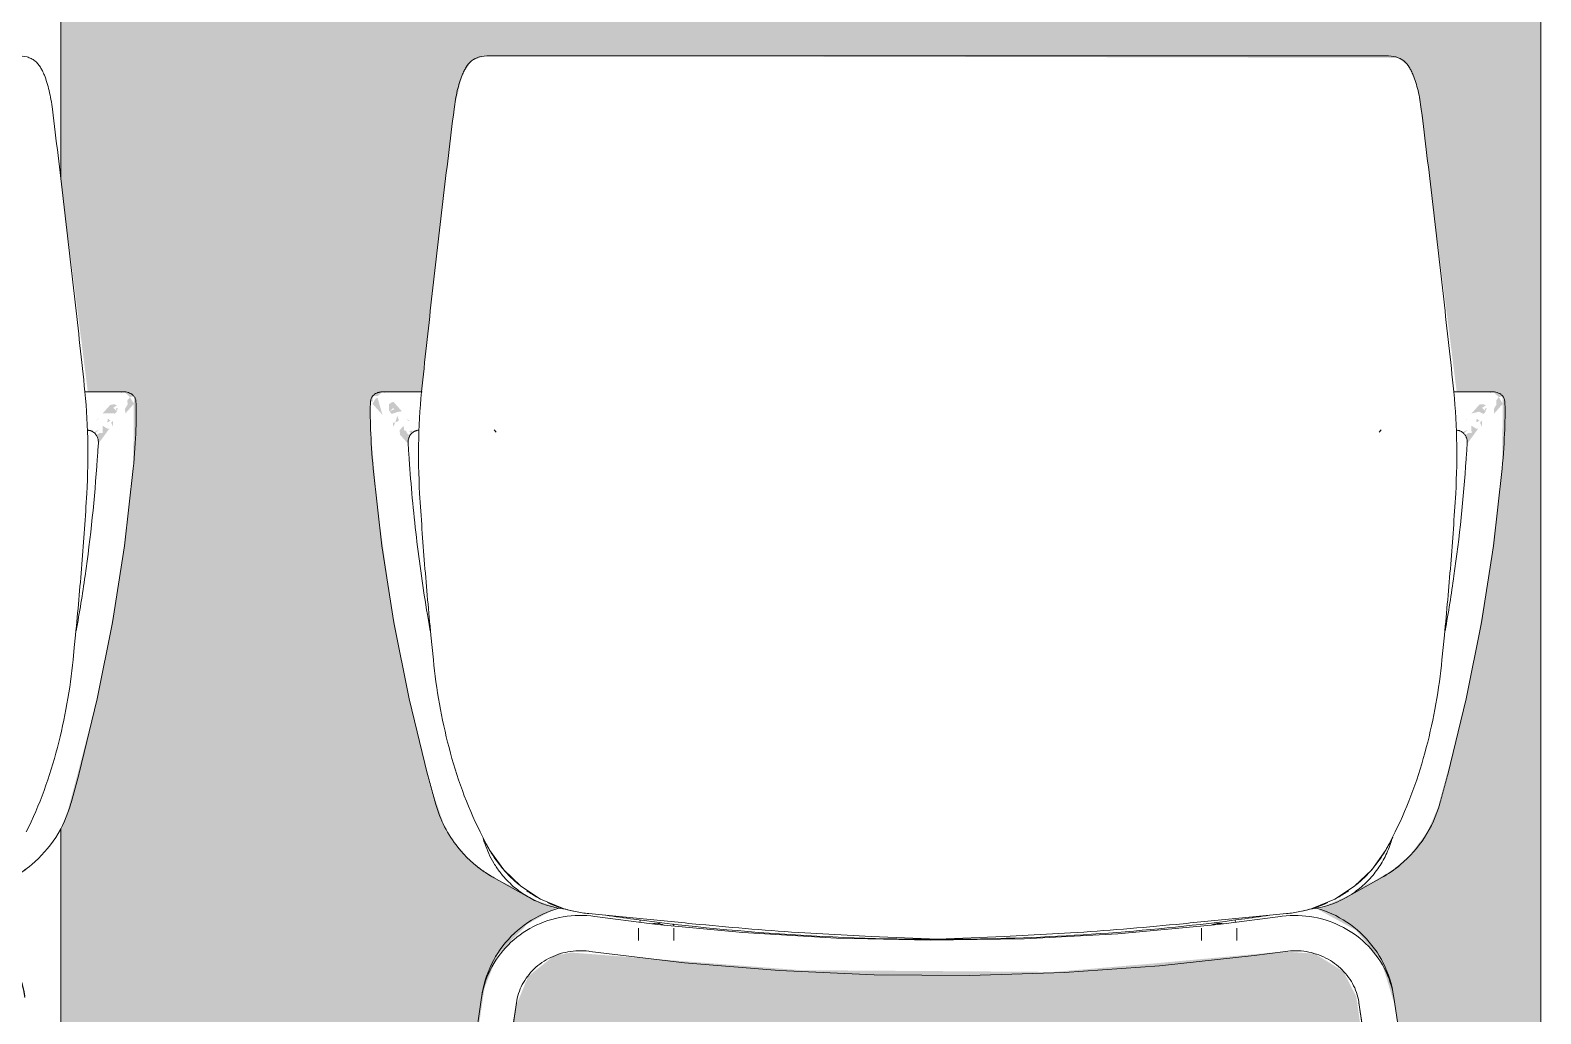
# Model space of a CAD drawing. Header units: millimetres. Extents: x -12186 to 152825, y -4386 to 9463.
# Drawn here: x 133389 to 134206, y 374 to 906 of the extents above; entities that cross this region are included whole.
import ezdxf

# ---------------------------------------------------------------- set-up
doc = ezdxf.new("R2010")
doc.units = ezdxf.units.MM
for name, color, linetype, lineweight in [('A-GLAZ-CURT', 52, 'Continuous', 5), ('A-GLAZ-CWMG', 51, 'Continuous', 5), ('I-FURN', 30, 'Continuous', 5)]:
    doc.layers.add(name, color=color, linetype=linetype, lineweight=lineweight)

# ---------------------------------------------------------------- blocks, each defined once
blk = doc.blocks.new('Coalesse_Bindu_LowBackGuestChair - FABRIC-1042231-Section 4')
at = {"layer": 'I-FURN'}
for p, q in [((-25839.36, 710.42), (-25860.76, 710.42)), ((-25260.45, 710.42), (-25281.84, 710.42)), ((-25781.42, 437.08), (-25800.79, 447.93)), ((-25320.43, 447.92), (-25339.79, 437.08)), ((-25372.62, 407.98), (-25371.22, 408.15)), ((-25781.51, 395.51), (-25780.64, 396.53))]:
    blk.add_line(p, q, dxfattribs=at)
at = {"layer": 'I-FURN', "flags": 128}
for points in [[(-25765.35, 431.32), (-25767.58, 430.64), (-25769.78, 429.87), (-25771.94, 429.02), (-25774.07, 428.09), (-25776.16, 427.06), (-25778.21, 425.96), (-25780.21, 424.78), (-25782.16, 423.52), (-25784.07, 422.18), (-25785.91, 420.77), (-25787.7, 419.28), (-25789.42, 417.73), (-25791.09, 416.11), (-25792.68, 414.42), (-25794.21, 412.67), (-25795.66, 410.87), (-25797.05, 409), (-25798.35, 407.08), (-25799.58, 405.12), (-25800.72, 403.1), (-25801.79, 401.04), (-25802.77, 398.94), (-25803.66, 396.8), (-25804.47, 394.63), (-25805.19, 392.43), (-25805.82, 390.2), (-25806.35, 387.95), (-25806.8, 385.67), (-25807.09, 383.82)], [(-25314.11, 383.82), (-25314.48, 386.11), (-25314.95, 388.38), (-25315.5, 390.62), (-25316.15, 392.85), (-25316.88, 395.05), (-25317.71, 397.21), (-25318.62, 399.34), (-25319.61, 401.44), (-25320.69, 403.49), (-25321.85, 405.49), (-25323.1, 407.45), (-25324.42, 409.36), (-25325.81, 411.21), (-25327.28, 413.01), (-25328.82, 414.75), (-25330.43, 416.42), (-25332.1, 418.03), (-25333.84, 419.57), (-25335.64, 421.04), (-25337.5, 422.44), (-25339.41, 423.76), (-25341.37, 425.01), (-25343.38, 426.18), (-25345.44, 427.27), (-25347.54, 428.27), (-25349.67, 429.19), (-25351.84, 430.03), (-25354.05, 430.78), (-25356.22, 431.42)], [(-25767.23, 405.81), (-25765.92, 406.29), (-25764.67, 406.7)], [(-25750.61, 408.2), (-25749.21, 408.06), (-25748.58, 407.98)], [(-25748.58, 407.98), (-25697.53, 401.81), (-25646.26, 397.59), (-25594.86, 395.32), (-25543.4, 394.99), (-25491.96, 396.62), (-25440.64, 400.2), (-25389.51, 405.72), (-25372.62, 407.98)], [(-25355.88, 406.49), (-25354.55, 406.03), (-25353.25, 405.52)], [(-25801.6, 399.64), (-25802.56, 397.78), (-25803.45, 395.88), (-25804.26, 393.95), (-25804.98, 391.99), (-25805.63, 390), (-25806.19, 387.98), (-25806.66, 385.95), (-25807.05, 383.9)], [(-25314.01, 382.98), (-25314.36, 385.04), (-25314.8, 387.08), (-25315.32, 389.1), (-25315.92, 391.11), (-25316.61, 393.08), (-25317.38, 395.03), (-25318.24, 396.94), (-25319.17, 398.82)]]:
    blk.add_lwpolyline(points, dxfattribs=at)
at = {"layer": 'I-FURN'}
for points in [[(-25815.53, 885.95), (-25815.91, 885.32), (-25816.65, 883.95), (-25817.34, 882.41), (-25817.68, 881.6)], [(-25303.52, 881.6), (-25303.86, 882.41), (-25304.55, 883.95), (-25305.3, 885.32), (-25305.68, 885.95)], [(-25859.47, 710.32), (-25859.9, 710.38), (-25860.33, 710.42), (-25860.76, 710.42)], [(-25261.74, 710.32), (-25261.3, 710.38), (-25260.87, 710.42), (-25260.45, 710.42)], [(-25310.34, 454.89), (-25313.5, 452.24), (-25316.88, 449.91), (-25320.42, 447.93)], [(-25346.97, 433.75), (-25345.2, 434.41), (-25341.7, 435.94), (-25338.37, 437.86), (-25336.76, 438.91)]]:
    blk.add_open_spline(points, degree=3, dxfattribs=at)
for points, knots in [([(-25860.95, 710.42), (-25861.2, 710.41), (-25861.62, 710.38), (-25862.23, 710.29), (-25862.93, 710.13), (-25863.9, 709.8), (-25864.84, 709.27), (-25865.59, 708.65), (-25866.09, 708.12), (-25866.53, 707.51), (-25867, 706.59), (-25867.17, 705.79), (-25867.22, 705.21)], [-0.8571429, -0.8571429, -0.8571429, -0.8571429, -0.7857143, -0.7321429, -0.6785714, -0.5714286, -0.4285714, -0.3571429, -0.2857143, -0.2142857, -0.1428571, 0, 0, 0, 0]), ([(-25260.25, 710.42), (-25259.76, 710.4), (-25258.79, 710.29), (-25257.41, 709.86), (-25256.36, 709.27), (-25255.61, 708.65), (-25255.11, 708.12), (-25254.68, 707.51), (-25254.21, 706.59), (-25254.04, 705.79), (-25253.98, 705.21)], [0.1428571, 0.1428571, 0.1428571, 0.1428571, 0.2857143, 0.4285714, 0.5714286, 0.6428571, 0.7142857, 0.7857143, 0.8571429, 1, 1, 1, 1]), ([(-25842.78, 689.39), (-25842.66, 689.43), (-25842.41, 689.5), (-25841.88, 689.62), (-25841.45, 689.68), (-25841.15, 689.71)], [-0.1428571, -0.1428571, -0.1428571, -0.1428571, -0.1071429, -0.0714286, 0, 0, 0, 0]), ([(-25278.38, 689.38), (-25278.42, 689.39), (-25278.56, 689.44), (-25278.89, 689.53), (-25279.39, 689.63), (-25279.83, 689.69), (-25280.06, 689.71)], [0.8526786, 0.8526786, 0.8526786, 0.8526786, 0.8660714, 0.8928571, 0.9464286, 1, 1, 1, 1]), ([(-25800.78, 447.93), (-25802.47, 448.87), (-25805.94, 451.02), (-25809.21, 453.5), (-25810.87, 454.89)], [-0.7910146, -0.7910146, -0.7910146, -0.7910146, -0.7, -0.6, -0.6, -0.6, -0.6]), ([(-25774.22, 433.74), (-25774.66, 433.91), (-25776.42, 434.59), (-25779.91, 436.17), (-25782.81, 437.85), (-25784.42, 438.9)], [-0.8, -0.8, -0.8, -0.8, -0.775, -0.7, -0.6, -0.6, -0.6, -0.6])]:
    blk.add_open_spline(points, degree=3, knots=knots, dxfattribs=at)
blk = doc.blocks.new('Coalesse_Bindu_LowBackGuestChair - FABRIC-V511-Section 4')
at = {"layer": 'I-FURN'}
for p, q in [((-26579.36, 710.42), (-26600.76, 710.42)), ((-26000.45, 710.42), (-26021.84, 710.42)), ((-26521.42, 437.08), (-26540.79, 447.93)), ((-26060.42, 447.93), (-26079.79, 437.08)), ((-26112.62, 407.98), (-26111.22, 408.15)), ((-26521.51, 395.51), (-26520.7, 396.46))]:
    blk.add_line(p, q, dxfattribs=at)
at = {"layer": 'I-FURN', "flags": 128}
for points in [[(-26505.35, 431.32), (-26507.58, 430.64), (-26509.78, 429.87), (-26511.94, 429.02), (-26514.07, 428.09), (-26516.16, 427.06), (-26518.21, 425.96), (-26520.21, 424.78), (-26522.16, 423.52), (-26524.07, 422.18), (-26525.91, 420.77), (-26527.7, 419.28), (-26529.42, 417.73), (-26531.09, 416.11), (-26532.68, 414.42), (-26534.21, 412.67), (-26535.66, 410.87), (-26537.05, 409), (-26538.35, 407.08), (-26539.58, 405.12), (-26540.72, 403.1), (-26541.79, 401.04), (-26542.77, 398.94), (-26543.66, 396.8), (-26544.47, 394.63), (-26545.19, 392.43), (-26545.82, 390.2), (-26546.35, 387.95), (-26546.8, 385.67), (-26547.09, 383.82)], [(-26054.11, 383.82), (-26054.48, 386.11), (-26054.95, 388.38), (-26055.5, 390.62), (-26056.15, 392.85), (-26056.88, 395.05), (-26057.71, 397.21), (-26058.62, 399.34), (-26059.61, 401.44), (-26060.69, 403.49), (-26061.85, 405.49), (-26063.1, 407.45), (-26064.42, 409.36), (-26065.81, 411.21), (-26067.28, 413.01), (-26068.82, 414.75), (-26070.43, 416.42), (-26072.1, 418.03), (-26073.84, 419.57), (-26075.64, 421.04), (-26077.5, 422.44), (-26079.41, 423.76), (-26081.37, 425.01), (-26083.38, 426.18), (-26085.44, 427.27), (-26087.54, 428.27), (-26089.67, 429.19), (-26091.84, 430.03), (-26094.05, 430.78), (-26096.22, 431.42)], [(-26507.23, 405.81), (-26505.92, 406.29), (-26504.67, 406.7)], [(-26490.61, 408.2), (-26489.21, 408.06), (-26488.58, 407.98)], [(-26488.58, 407.98), (-26437.53, 401.81), (-26386.26, 397.59), (-26334.86, 395.32), (-26283.4, 394.99), (-26231.96, 396.62), (-26180.64, 400.2), (-26129.51, 405.72), (-26112.62, 407.98)], [(-26095.88, 406.49), (-26094.55, 406.03), (-26093.25, 405.52)], [(-26541.6, 399.64), (-26542.56, 397.78), (-26543.45, 395.88), (-26544.26, 393.95), (-26544.98, 391.99), (-26545.63, 390), (-26546.19, 387.98), (-26546.66, 385.95), (-26547.05, 383.9)], [(-26054.01, 382.98), (-26054.36, 385.04), (-26054.8, 387.08), (-26055.32, 389.1), (-26055.92, 391.11), (-26056.61, 393.08), (-26057.38, 395.03), (-26058.24, 396.94), (-26059.17, 398.82)]]:
    blk.add_lwpolyline(points, dxfattribs=at)
at = {"layer": 'I-FURN'}
for points in [[(-26555.53, 885.95), (-26555.91, 885.32), (-26556.65, 883.95), (-26557.34, 882.41), (-26557.68, 881.6)], [(-26043.52, 881.6), (-26043.86, 882.41), (-26044.55, 883.95), (-26045.3, 885.32), (-26045.68, 885.95)], [(-26599.47, 710.32), (-26599.9, 710.38), (-26600.33, 710.42), (-26600.76, 710.42)], [(-26001.74, 710.32), (-26001.3, 710.38), (-26000.87, 710.42), (-26000.45, 710.42)], [(-26050.34, 454.89), (-26053.5, 452.24), (-26056.88, 449.91), (-26060.42, 447.93)], [(-26086.97, 433.75), (-26085.2, 434.41), (-26081.7, 435.94), (-26078.37, 437.86), (-26076.76, 438.91)]]:
    blk.add_open_spline(points, degree=3, dxfattribs=at)
for points, knots in [([(-26600.95, 710.42), (-26601.2, 710.41), (-26601.62, 710.38), (-26602.23, 710.29), (-26602.93, 710.13), (-26603.9, 709.8), (-26604.84, 709.27), (-26605.59, 708.65), (-26606.09, 708.12), (-26606.53, 707.51), (-26607, 706.59), (-26607.17, 705.79), (-26607.22, 705.21)], [-0.8571429, -0.8571429, -0.8571429, -0.8571429, -0.7857143, -0.7321429, -0.6785714, -0.5714286, -0.4285714, -0.3571429, -0.2857143, -0.2142857, -0.1428571, 0, 0, 0, 0]), ([(-26000.25, 710.42), (-25999.76, 710.4), (-25998.79, 710.29), (-25997.41, 709.86), (-25996.36, 709.27), (-25995.61, 708.65), (-25995.11, 708.12), (-25994.68, 707.51), (-25994.21, 706.59), (-25994.04, 705.79), (-25993.98, 705.21)], [0.1428571, 0.1428571, 0.1428571, 0.1428571, 0.2857143, 0.4285714, 0.5714286, 0.6428571, 0.7142857, 0.7857143, 0.8571429, 1, 1, 1, 1]), ([(-26582.78, 689.39), (-26582.66, 689.43), (-26582.41, 689.5), (-26581.88, 689.62), (-26581.45, 689.68), (-26581.15, 689.71)], [-0.1428571, -0.1428571, -0.1428571, -0.1428571, -0.1071429, -0.0714286, 0, 0, 0, 0]), ([(-26018.38, 689.38), (-26018.42, 689.39), (-26018.56, 689.44), (-26018.89, 689.53), (-26019.39, 689.63), (-26019.83, 689.69), (-26020.06, 689.71)], [0.8526786, 0.8526786, 0.8526786, 0.8526786, 0.8660714, 0.8928571, 0.9464286, 1, 1, 1, 1]), ([(-26540.78, 447.93), (-26542.47, 448.87), (-26545.94, 451.02), (-26549.21, 453.5), (-26550.87, 454.89)], [-0.7910146, -0.7910146, -0.7910146, -0.7910146, -0.7, -0.6, -0.6, -0.6, -0.6]), ([(-26514.22, 433.74), (-26514.66, 433.91), (-26516.42, 434.59), (-26519.91, 436.17), (-26522.81, 437.85), (-26524.42, 438.9)], [-0.8, -0.8, -0.8, -0.8, -0.775, -0.7, -0.6, -0.6, -0.6, -0.6])]:
    blk.add_open_spline(points, degree=3, knots=knots, dxfattribs=at)
blk = doc.blocks.new('Coalesse_Bindu_LowBackGuestChair - FABRIC-V512-Section 4')
at = {"layer": 'I-FURN'}
for p, q in [((-25802.78, 892.14), (-25787.26, 892.14)), ((-25744.94, 892.14), (-25787.26, 892.14)), ((-25744.94, 892.14), (-25625.68, 892.14)), ((-25495.52, 892.14), (-25625.68, 892.14)), ((-25495.52, 892.14), (-25376.27, 892.14)), ((-25333.95, 892.14), (-25376.27, 892.14)), ((-25333.95, 892.14), (-25318.43, 892.14)), ((-25839.36, 710.42), (-25860.76, 710.42)), ((-25260.45, 710.42), (-25281.84, 710.42)), ((-25800.35, 689.93), (-25799.21, 688.65)), ((-25322, 688.65), (-25320.86, 689.93)), ((-25781.42, 437.08), (-25800.79, 447.93)), ((-25320.42, 447.93), (-25339.79, 437.08)), ((-25764.32, 431.53), (-25765.95, 432.09)), ((-25760.75, 430.56), (-25763.17, 430.92)), ((-25757.72, 429.72), (-25759.63, 430.17)), ((-25715.05, 422.88), (-25745.94, 426.84)), ((-25375.26, 426.84), (-25406.16, 422.88)), ((-25361.58, 430.17), (-25363.48, 429.72)), ((-25358.03, 430.92), (-25360.45, 430.56)), ((-25355.25, 432.09), (-25356.89, 431.53)), ((-25722.31, 420.56), (-25722.31, 413.81)), ((-25703.26, 413.79), (-25703.26, 420.56)), ((-25417.95, 420.56), (-25417.95, 413.79)), ((-25398.9, 413.81), (-25398.9, 420.56)), ((-25807.19, 382.98), (-25859.51, 30)), ((-25840.26, 30), (-25788.35, 380.18)), ((-25838.16, 30), (-25788.35, 380.32)), ((-25332.85, 380.32), (-25283.04, 30)), ((-25332.85, 380.18), (-25280.95, 30)), ((-25261.69, 30), (-25314.01, 382.98))]:
    blk.add_line(p, q, dxfattribs=at)
at = {"layer": 'I-FURN', "flags": 128}
for points in [[(-25865.76, 669.07), (-25861.05, 627.28), (-25854.56, 585.72), (-25846.31, 544.48), (-25836.33, 503.62)], [(-25284.88, 503.62), (-25274.89, 544.48), (-25266.65, 585.72), (-25260.15, 627.28), (-25255.44, 669.07)], [(-25834.53, 578.92), (-25833.88, 572.28), (-25833.22, 565.65)], [(-25287.98, 565.65), (-25287.33, 572.28), (-25286.67, 578.92)], [(-25802.72, 462.47), (-25795.22, 452.06), (-25785.95, 443.2), (-25775.22, 436.17), (-25763.38, 431.23)], [(-25357.83, 431.23), (-25345.99, 436.17), (-25335.25, 443.2), (-25325.98, 452.06), (-25318.49, 462.47)], [(-25745.94, 426.84), (-25748.06, 427.1), (-25750.19, 427.27), (-25752.33, 427.37), (-25754.47, 427.38), (-25756.61, 427.31), (-25758.74, 427.17), (-25760.87, 426.94), (-25762.98, 426.63), (-25765.08, 426.24), (-25767.17, 425.77), (-25769.23, 425.22), (-25771.27, 424.59), (-25773.29, 423.89), (-25775.27, 423.11), (-25777.22, 422.25), (-25779.13, 421.32), (-25781.01, 420.32), (-25782.84, 419.24), (-25784.63, 418.1), (-25786.37, 416.89), (-25788.06, 415.61), (-25789.7, 414.27), (-25791.28, 412.86), (-25792.8, 411.4), (-25794.26, 409.87), (-25795.65, 408.29), (-25796.98, 406.66), (-25798.24, 404.98), (-25799.44, 403.24), (-25800.55, 401.46), (-25801.6, 399.64), (-25802.56, 397.78), (-25803.45, 395.88), (-25804.26, 393.95), (-25804.98, 391.99), (-25805.63, 390), (-25806.19, 387.98), (-25806.66, 385.95), (-25807.05, 383.9), (-25807.19, 382.98)], [(-25765.35, 431.32), (-25767.58, 430.64), (-25769.78, 429.87), (-25771.94, 429.02), (-25774.07, 428.09), (-25776.16, 427.06), (-25778.21, 425.96), (-25780.21, 424.78), (-25782.16, 423.52), (-25784.07, 422.18), (-25785.91, 420.77), (-25787.7, 419.28), (-25789.42, 417.73), (-25791.09, 416.11), (-25792.68, 414.42), (-25794.21, 412.67), (-25795.66, 410.87), (-25797.05, 409), (-25798.35, 407.08), (-25799.58, 405.12), (-25800.72, 403.1), (-25801.79, 401.04), (-25802.77, 398.94), (-25803.66, 396.8), (-25804.47, 394.63), (-25805.19, 392.43), (-25805.82, 390.2), (-25806.35, 387.95), (-25806.8, 385.67), (-25807.09, 383.82)], [(-25314.01, 382.98), (-25314.36, 385.04), (-25314.8, 387.08), (-25315.32, 389.1), (-25315.92, 391.11), (-25316.61, 393.08), (-25317.38, 395.03), (-25318.24, 396.94), (-25319.17, 398.82), (-25320.18, 400.66), (-25321.26, 402.46), (-25322.42, 404.21), (-25323.65, 405.92), (-25324.95, 407.57), (-25326.32, 409.18), (-25327.75, 410.73), (-25329.24, 412.22), (-25330.8, 413.65), (-25332.41, 415.02), (-25334.08, 416.33), (-25335.79, 417.57), (-25337.56, 418.74), (-25339.38, 419.85), (-25341.23, 420.88), (-25343.13, 421.85), (-25345.06, 422.73), (-25347.03, 423.55), (-25349.03, 424.29), (-25351.06, 424.95), (-25353.12, 425.53), (-25355.19, 426.04), (-25357.28, 426.46), (-25359.39, 426.81), (-25361.52, 427.07), (-25363.65, 427.26), (-25365.78, 427.36), (-25367.92, 427.38), (-25370.06, 427.33), (-25372.19, 427.19), (-25374.32, 426.97), (-25375.26, 426.84)], [(-25314.11, 383.82), (-25314.48, 386.11), (-25314.95, 388.38), (-25315.5, 390.62), (-25316.15, 392.85), (-25316.88, 395.05), (-25317.71, 397.21), (-25318.62, 399.34), (-25319.61, 401.44), (-25320.69, 403.49), (-25321.85, 405.49), (-25323.1, 407.45), (-25324.42, 409.36), (-25325.81, 411.21), (-25327.28, 413.01), (-25328.82, 414.75), (-25330.43, 416.42), (-25332.1, 418.03), (-25333.84, 419.57), (-25335.64, 421.04), (-25337.5, 422.44), (-25339.41, 423.76), (-25341.37, 425.01), (-25343.38, 426.18), (-25345.44, 427.27), (-25347.54, 428.27), (-25349.67, 429.19), (-25351.84, 430.03), (-25354.05, 430.78), (-25356.22, 431.42)], [(-25412.68, 422.14), (-25463.18, 417.49), (-25513.83, 414.75), (-25564.57, 413.94), (-25615.29, 415.05), (-25665.93, 418.09), (-25708.53, 422.14)], [(-25632.38, 417.92), (-25596.51, 415.92), (-25560.6, 414.62)], [(-25560.6, 414.62), (-25524.7, 415.92), (-25488.83, 417.92)], [(-25788.35, 380.18), (-25788.13, 381.45), (-25787.87, 382.71), (-25787.54, 383.97), (-25787.17, 385.2), (-25786.74, 386.43), (-25786.26, 387.64), (-25785.73, 388.83), (-25785.15, 390), (-25784.52, 391.16), (-25783.84, 392.28), (-25783.11, 393.39), (-25782.33, 394.46), (-25781.51, 395.51), (-25780.64, 396.53), (-25779.73, 397.52), (-25778.77, 398.47), (-25777.78, 399.39), (-25776.74, 400.27), (-25775.67, 401.11), (-25774.56, 401.91), (-25773.41, 402.67), (-25772.24, 403.39), (-25771.03, 404.06), (-25769.79, 404.69), (-25768.52, 405.27), (-25767.23, 405.81), (-25765.92, 406.29), (-25764.59, 406.73), (-25763.23, 407.11), (-25761.86, 407.44), (-25760.48, 407.73), (-25759.09, 407.95), (-25757.68, 408.13), (-25756.27, 408.25), (-25754.86, 408.32), (-25753.44, 408.34), (-25752.03, 408.3), (-25750.61, 408.2), (-25749.21, 408.06), (-25748.58, 407.98)], [(-25372.62, 407.98), (-25371.22, 408.15), (-25369.81, 408.26), (-25368.39, 408.32), (-25366.98, 408.33), (-25365.56, 408.29), (-25364.15, 408.19), (-25362.74, 408.04), (-25361.34, 407.83), (-25359.95, 407.58), (-25358.58, 407.27), (-25357.22, 406.9), (-25355.88, 406.49), (-25354.55, 406.03), (-25353.25, 405.52), (-25351.97, 404.96), (-25350.72, 404.35), (-25349.5, 403.7), (-25348.31, 403), (-25347.15, 402.26), (-25346.02, 401.47), (-25344.94, 400.65), (-25343.88, 399.78), (-25342.87, 398.88), (-25341.9, 397.95), (-25340.97, 396.97), (-25340.08, 395.97), (-25339.23, 394.93), (-25338.44, 393.87), (-25337.69, 392.78), (-25336.98, 391.66), (-25336.33, 390.52), (-25335.73, 389.36), (-25335.17, 388.17), (-25334.67, 386.97), (-25334.22, 385.75), (-25333.82, 384.52), (-25333.48, 383.27), (-25333.18, 382.02), (-25332.94, 380.75), (-25332.85, 380.18)], [(-25748.58, 407.98), (-25697.53, 401.81), (-25646.26, 397.59), (-25594.86, 395.32), (-25543.4, 394.99), (-25491.96, 396.62), (-25440.64, 400.2), (-25389.51, 405.72), (-25372.62, 407.98)]]:
    blk.add_lwpolyline(points, dxfattribs=at)
at = {"layer": 'I-FURN'}
for centre, major_axis, ratio, start_param, end_param in [((-25462.69, 1639.09), (1017.81, 785.58), 0.923159, 3.869543, 3.881985), ((-25658.51, 1639.09), (-1017.81, 785.58), 0.923159, 2.401201, 2.413643), ((-25712.78, 413.6), (9.53, 0), 0.999808, 1.110694, 1.808306), ((-25515.07, 2182.38), (1771.18, 0), 0.999808, 4.599261, 4.602892), ((-25408.42, 413.6), (9.52, 0), 0.999808, 1.333287, 2.030898), ((-25606.13, 2182.38), (1771.18, 0), 0.999808, 4.821886, 4.825517)]:
    blk.add_ellipse(centre, major_axis=major_axis, ratio=ratio, start_param=start_param, end_param=end_param, dxfattribs=at)
for points, knots in [([(-25802.78, 892.14), (-25804.82, 892.14), (-25807.6, 891.82), (-25810.63, 890.66), (-25813.24, 889.04), (-25814.75, 887.32), (-25815.53, 885.95)], [-1, -1, -1, -1, -0.666667, -0.5, -0.333333, 0, 0, 0, 0]), ([(-25305.68, 885.95), (-25306.45, 887.32), (-25307.97, 889.04), (-25310.57, 890.66), (-25313.6, 891.82), (-25316.39, 892.14), (-25318.43, 892.14)], [-1, -1, -1, -1, -0.666667, -0.5, -0.333333, 0, 0, 0, 0]), ([(-25860.95, 710.42), (-25861.2, 710.41), (-25861.62, 710.38), (-25862.23, 710.29), (-25862.93, 710.13), (-25863.9, 709.8), (-25864.84, 709.27), (-25865.59, 708.65), (-25866.09, 708.12), (-25866.53, 707.51), (-25867, 706.59), (-25867.17, 705.79), (-25867.22, 705.21)], [-0.8571429, -0.8571429, -0.8571429, -0.8571429, -0.7857143, -0.7321429, -0.6785714, -0.5714286, -0.4285714, -0.3571429, -0.2857143, -0.2142857, -0.1428571, 0, 0, 0, 0]), ([(-25260.25, 710.42), (-25259.76, 710.4), (-25258.79, 710.29), (-25257.41, 709.86), (-25256.36, 709.27), (-25255.61, 708.65), (-25255.11, 708.12), (-25254.68, 707.51), (-25254.21, 706.59), (-25254.04, 705.79), (-25253.98, 705.21)], [0.1428571, 0.1428571, 0.1428571, 0.1428571, 0.2857143, 0.4285714, 0.5714286, 0.6428571, 0.7142857, 0.7857143, 0.8571429, 1, 1, 1, 1]), ([(-25846.9, 682.39), (-25846.92, 682.84), (-25846.92, 683.47), (-25846.83, 684.25), (-25846.71, 684.81), (-25846.57, 685.26), (-25846.45, 685.6), (-25846.26, 686.1), (-25845.85, 686.9), (-25845.24, 687.7), (-25844.68, 688.25), (-25844.34, 688.54), (-25844.11, 688.7), (-25843.91, 688.83), (-25843.72, 688.95), (-25843.46, 689.1), (-25843.14, 689.26), (-25842.79, 689.4), (-25842.41, 689.5), (-25841.88, 689.62), (-25841.45, 689.68), (-25841.15, 689.71)], [-1, -1, -1, -1, -0.892857, -0.839286, -0.785714, -0.732143, -0.705357, -0.678571, -0.571429, -0.428571, -0.357143, -0.321429, -0.285714, -0.267857, -0.25, -0.214286, -0.178571, -0.142857, -0.107143, -0.071429, 0, 0, 0, 0]), ([(-25274.31, 682.39), (-25274.27, 682.98), (-25274.29, 683.81), (-25274.49, 684.82), (-25274.71, 685.52), (-25274.98, 686.18), (-25275.32, 686.79), (-25275.69, 687.35), (-25276.19, 687.95), (-25276.66, 688.39), (-25277.04, 688.66), (-25277.18, 688.76), (-25277.4, 688.9), (-25277.74, 689.11), (-25278.11, 689.28), (-25278.38, 689.38), (-25278.56, 689.44), (-25278.89, 689.53), (-25279.39, 689.63), (-25279.83, 689.69), (-25280.06, 689.71)], [0, 0, 0, 0, 0.142857, 0.214286, 0.285714, 0.357143, 0.428571, 0.5, 0.571429, 0.678571, 0.705357, 0.71875, 0.732143, 0.785714, 0.839286, 0.852679, 0.866071, 0.892857, 0.946429, 1, 1, 1, 1]), ([(-25834.93, 581.32), (-25835.45, 584.22), (-25838.39, 601.06), (-25842.78, 631.94), (-25845.36, 659.94), (-25846.28, 673.96)], [-0.4416861, -0.4416861, -0.4416861, -0.4416861, -0.4, -0.2, 0, 0, 0, 0]), ([(-25286.28, 581.32), (-25284.51, 591.19), (-25279.53, 622), (-25276.3, 652.93), (-25274.92, 673.96)], [0.5583139, 0.5583139, 0.5583139, 0.5583139, 0.7, 1, 1, 1, 1]), ([(-25800.28, 447.65), (-25802.14, 448.67), (-25809.42, 453.13), (-25822.3, 465.01), (-25829.59, 479.14), (-25832.01, 487.83)], [-0.8, -0.8, -0.8, -0.8, -0.7, -0.4, 0, 0, 0, 0]), ([(-25289.2, 487.83), (-25291.01, 481.31), (-25296.59, 468.97), (-25308.32, 455.74), (-25317.2, 449.69), (-25320.92, 447.65)], [-1, -1, -1, -1, -0.7, -0.4, -0.2, -0.2, -0.2, -0.2]), ([(-25763.28, 430.99), (-25766.11, 431.38), (-25770.25, 432.3), (-25775.54, 434.2), (-25780.78, 436.57), (-25786.9, 440.34), (-25792.79, 445.47), (-25797.25, 450.67), (-25801.71, 457.18), (-25804.15, 462.5), (-25805.43, 466.29)], [-1, -1, -1, -1, -0.85, -0.775, -0.7, -0.55, -0.4, -0.3, -0.2, 0, 0, 0, 0]), ([(-25357.92, 430.99), (-25354.14, 431.51), (-25348.7, 432.88), (-25341.7, 435.94), (-25337.12, 438.58), (-25333.22, 441.39), (-25329.86, 444.24), (-25326.81, 447.32), (-25323.97, 450.72), (-25321.41, 454.35), (-25318.47, 459.38), (-25316.73, 463.45), (-25315.77, 466.29)], [0, 0, 0, 0, 0.2, 0.3, 0.4, 0.475, 0.55, 0.625, 0.7, 0.775, 0.85, 1, 1, 1, 1]), ([(-25396.37, 425.34), (-25419.87, 422.19), (-25467.96, 417.18), (-25548.15, 413.62), (-25635, 415.55), (-25695.44, 421.4), (-25724.83, 425.34)], [0, 0, 0, 0, 0.222222, 0.444444, 0.722222, 1, 1, 1, 1]), ([(-25721.83, 423.54), (-25721.74, 423.82), (-25721.56, 424.3), (-25721.34, 424.75), (-25721.25, 424.94)], [-0.8084986, -0.8084986, -0.8084986, -0.8084986, -0.75, -0.7083333, -0.7083333, -0.7083333, -0.7083333]), ([(-25399.96, 424.94), (-25399.86, 424.75), (-25399.65, 424.3), (-25399.47, 423.82), (-25399.37, 423.54)], [-0.2916667, -0.2916667, -0.2916667, -0.2916667, -0.25, -0.1915014, -0.1915014, -0.1915014, -0.1915014])]:
    blk.add_open_spline(points, degree=3, knots=knots, dxfattribs=at)
for points in [[(-25815.53, 885.95), (-25815.91, 885.32), (-25816.65, 883.95), (-25817.34, 882.41), (-25817.68, 881.6)], [(-25303.52, 881.6), (-25303.86, 882.41), (-25304.55, 883.95), (-25305.3, 885.32), (-25305.68, 885.95)], [(-25817.68, 881.6), (-25818.67, 879.17), (-25820.42, 873.57), (-25821.61, 866.79), (-25822.04, 863.2)], [(-25299.16, 863.2), (-25299.59, 866.79), (-25300.79, 873.57), (-25302.54, 879.17), (-25303.52, 881.6)], [(-25822.04, 863.2), (-25824.1, 846.59), (-25828.12, 813.39), (-25833.87, 763.58), (-25837.51, 730.37), (-25839.29, 713.77)], [(-25281.92, 713.77), (-25283.69, 730.37), (-25287.34, 763.58), (-25293.08, 813.39), (-25297.1, 846.59), (-25299.16, 863.2)], [(-25839.29, 713.77), (-25840.24, 704.8), (-25841.49, 685.47), (-25841.21, 665.28), (-25840.63, 655.48)], [(-25280.57, 655.48), (-25280, 665.28), (-25279.71, 685.47), (-25280.96, 704.8), (-25281.92, 713.77)], [(-25867.22, 705.21), (-25867.4, 701.68), (-25867.38, 691.2), (-25866.45, 676.53), (-25865.76, 669.07)], [(-25859.47, 710.32), (-25859.9, 710.38), (-25860.33, 710.42), (-25860.76, 710.42)], [(-25261.74, 710.32), (-25261.3, 710.38), (-25260.87, 710.42), (-25260.45, 710.42)], [(-25253.98, 705.21), (-25253.8, 701.68), (-25253.83, 691.2), (-25254.76, 676.53), (-25255.44, 669.07)], [(-25846.28, 673.96), (-25846.38, 675.45), (-25846.58, 678.38), (-25846.8, 681.1), (-25846.9, 682.39)], [(-25274.92, 673.96), (-25274.83, 675.45), (-25274.62, 678.38), (-25274.41, 681.1), (-25274.31, 682.39)], [(-25840.63, 655.48), (-25839.86, 642.72), (-25838.07, 617.2), (-25835.79, 591.68), (-25834.53, 578.92)], [(-25286.67, 578.92), (-25285.42, 591.68), (-25283.14, 617.2), (-25281.34, 642.72), (-25280.57, 655.48)], [(-25833.22, 565.65), (-25832.44, 557.65), (-25830.23, 541.74), (-25825.06, 518.05), (-25817.99, 494.76), (-25811.53, 479.86), (-25807.9, 472.54)], [(-25313.3, 472.54), (-25309.68, 479.85), (-25303.23, 494.73), (-25296.15, 518.03), (-25290.97, 541.75), (-25288.76, 557.66), (-25287.98, 565.65)], [(-25832.01, 487.83), (-25832.74, 490.44), (-25834.2, 495.69), (-25835.62, 500.97), (-25836.33, 503.62)], [(-25284.88, 503.62), (-25285.58, 500.97), (-25287.01, 495.69), (-25288.46, 490.44), (-25289.2, 487.83)], [(-25807.9, 472.54), (-25807.41, 471.61), (-25806.45, 469.74), (-25805.55, 467.85), (-25805.11, 466.9)], [(-25805.43, 466.29), (-25805.73, 467.18), (-25806.03, 468.06), (-25806.32, 468.95)], [(-25805.11, 466.9), (-25804.68, 466.17), (-25803.86, 464.71), (-25803.09, 463.22), (-25802.72, 462.47)], [(-25318.49, 462.47), (-25318.12, 463.22), (-25317.35, 464.71), (-25316.52, 466.17), (-25316.1, 466.9)], [(-25316.1, 466.9), (-25315.66, 467.85), (-25314.76, 469.74), (-25313.8, 471.61), (-25313.3, 472.54)], [(-25315.77, 466.29), (-25315.39, 467.43), (-25315.01, 468.57), (-25314.63, 469.72)], [(-25795.87, 452.81), (-25798.41, 455.82), (-25800.7, 459.05), (-25802.72, 462.47)], [(-25318.49, 462.47), (-25320.5, 459.05), (-25322.8, 455.82), (-25325.34, 452.81)], [(-25786.83, 443.9), (-25789.97, 446.48), (-25792.89, 449.34), (-25795.56, 452.45)], [(-25325.65, 452.45), (-25328.31, 449.34), (-25331.24, 446.48), (-25334.38, 443.9)], [(-25776.85, 437.06), (-25778.82, 438.18), (-25780.75, 439.4), (-25782.62, 440.71)], [(-25765.95, 432.09), (-25767.83, 432.76), (-25769.69, 433.52), (-25771.51, 434.35)], [(-25349.69, 434.35), (-25351.52, 433.52), (-25353.37, 432.76), (-25355.25, 432.09)], [(-25338.58, 440.71), (-25340.45, 439.4), (-25342.38, 438.18), (-25344.36, 437.06)], [(-25763.38, 431.23), (-25761.08, 430.51), (-25756.41, 429.31), (-25751.66, 428.6), (-25749.27, 428.37)], [(-25749.27, 428.37), (-25739.54, 427.43), (-25719.85, 425.51), (-25699.7, 423.55), (-25689.51, 422.56)], [(-25431.7, 422.56), (-25421.51, 423.55), (-25401.36, 425.51), (-25381.67, 427.43), (-25371.94, 428.37)], [(-25371.94, 428.37), (-25369.55, 428.6), (-25364.79, 429.31), (-25360.12, 430.51), (-25357.83, 431.23)], [(-25703.52, 422.8), (-25703.43, 422.42), (-25703.36, 422.03), (-25703.32, 421.63)], [(-25689.51, 422.56), (-25680.05, 421.65), (-25661.08, 419.95), (-25641.97, 418.54), (-25632.38, 417.92)], [(-25488.83, 417.92), (-25479.24, 418.54), (-25460.13, 419.95), (-25441.15, 421.65), (-25431.7, 422.56)]]:
    blk.add_open_spline(points, degree=3, dxfattribs=at)
blk = doc.blocks.new('Coalesse_Bindu_LowBackGuestChair - FABRIC-V520-Section 4')
at = {"layer": 'I-FURN'}
blk.add_line((-26000.45, 710.42), (-26021.84, 710.42), dxfattribs=at)
at = {"layer": 'I-FURN', "flags": 128}
for points in [[(-26024.88, 503.62), (-26014.89, 544.48), (-26006.65, 585.72), (-26000.15, 627.28), (-25995.44, 669.07)], [(-26027.98, 565.65), (-26027.33, 572.28), (-26026.67, 578.92)]]:
    blk.add_lwpolyline(points, dxfattribs=at)
at = {"layer": 'I-FURN'}
for points, knots in [([(-26045.68, 885.95), (-26046.45, 887.32), (-26047.97, 889.04), (-26050.57, 890.66), (-26053.6, 891.82), (-26056.39, 892.14), (-26058.43, 892.14)], [-1, -1, -1, -1, -0.666667, -0.5, -0.333333, 0, 0, 0, 0]), ([(-26000.25, 710.42), (-25999.76, 710.4), (-25998.79, 710.29), (-25997.41, 709.86), (-25996.36, 709.27), (-25995.61, 708.65), (-25995.11, 708.12), (-25994.68, 707.51), (-25994.21, 706.59), (-25994.04, 705.79), (-25993.98, 705.21)], [0.1428571, 0.1428571, 0.1428571, 0.1428571, 0.2857143, 0.4285714, 0.5714286, 0.6428571, 0.7142857, 0.7857143, 0.8571429, 1, 1, 1, 1]), ([(-26014.31, 682.39), (-26014.27, 682.98), (-26014.29, 683.81), (-26014.49, 684.82), (-26014.71, 685.52), (-26014.98, 686.18), (-26015.32, 686.79), (-26015.69, 687.35), (-26016.19, 687.95), (-26016.66, 688.39), (-26017.04, 688.66), (-26017.18, 688.76), (-26017.4, 688.9), (-26017.74, 689.11), (-26018.11, 689.28), (-26018.38, 689.38), (-26018.56, 689.44), (-26018.89, 689.53), (-26019.39, 689.63), (-26019.83, 689.69), (-26020.06, 689.71)], [0, 0, 0, 0, 0.142857, 0.214286, 0.285714, 0.357143, 0.428571, 0.5, 0.571429, 0.678571, 0.705357, 0.71875, 0.732143, 0.785714, 0.839286, 0.852679, 0.866071, 0.892857, 0.946429, 1, 1, 1, 1]), ([(-26026.28, 581.32), (-26024.51, 591.19), (-26019.53, 622), (-26016.3, 652.93), (-26014.92, 673.96)], [0.5583139, 0.5583139, 0.5583139, 0.5583139, 0.7, 1, 1, 1, 1]), ([(-26029.2, 487.83), (-26031.01, 481.31), (-26036.59, 468.97), (-26048.32, 455.74), (-26057.2, 449.69), (-26060.92, 447.65)], [-1, -1, -1, -1, -0.7, -0.4, -0.2, -0.2, -0.2, -0.2])]:
    blk.add_open_spline(points, degree=3, knots=knots, dxfattribs=at)
for points in [[(-26043.52, 881.6), (-26043.86, 882.41), (-26044.55, 883.95), (-26045.3, 885.32), (-26045.68, 885.95)], [(-26039.16, 863.2), (-26039.59, 866.79), (-26040.79, 873.57), (-26042.54, 879.17), (-26043.52, 881.6)], [(-26021.92, 713.77), (-26023.69, 730.37), (-26027.34, 763.58), (-26033.08, 813.39), (-26037.1, 846.59), (-26039.16, 863.2)], [(-26020.57, 655.48), (-26020, 665.28), (-26019.71, 685.47), (-26020.96, 704.8), (-26021.92, 713.77)], [(-26001.74, 710.32), (-26001.3, 710.38), (-26000.87, 710.42), (-26000.45, 710.42)], [(-25993.98, 705.21), (-25993.8, 701.68), (-25993.83, 691.2), (-25994.76, 676.53), (-25995.44, 669.07)], [(-26014.92, 673.96), (-26014.83, 675.45), (-26014.62, 678.38), (-26014.41, 681.1), (-26014.31, 682.39)], [(-26026.67, 578.92), (-26025.42, 591.68), (-26023.14, 617.2), (-26021.34, 642.72), (-26020.57, 655.48)], [(-26053.3, 472.54), (-26049.68, 479.85), (-26043.23, 494.73), (-26036.15, 518.03), (-26030.97, 541.75), (-26028.76, 557.66), (-26027.98, 565.65)], [(-26024.88, 503.62), (-26025.58, 500.97), (-26027.01, 495.69), (-26028.46, 490.44), (-26029.2, 487.83)]]:
    blk.add_open_spline(points, degree=3, dxfattribs=at)
blk = doc.blocks.new('System Panel - Glazed-V550-Section 4')
at = {"layer": 'A-GLAZ-CURT'}
h = blk.add_hatch(color=256, dxfattribs=at)
h.paths.add_polyline_path([(-25997.25, 707.62), (-25998.65, 705.79), (-25998.5, 703.61), (-25999.9, 701.31), (-25999.76, 698.72), (-25995.07, 703.99), (-25996.68, 706.68)])
h.paths.add_polyline_path([(-25257.25, 707.62), (-25258.65, 705.79), (-25258.5, 703.61), (-25259.9, 701.31), (-25259.76, 698.72), (-25255.07, 703.99), (-25256.68, 706.68)])
h.paths.add_polyline_path([(-25261.7, 40), (-25234.56, 40), (-25234.56, 2565), (-26034.56, 2565), (-26034.56, 825.22), (-26020.02, 710.32), (-26001.74, 710.32), (-26000.25, 710.42), (-25997.25, 707.62), (-25995.12, 708.1), (-25995.44, 669.07), (-26001.73, 617.2), (-26009.33, 572.28), (-26014.89, 544.48), (-26031.15, 482.82), (-26034.56, 474.58), (-26034.56, 251.7), (-26002.59, 40), (-25858.02, 40), (-25805.55, 388.21), (-25798.36, 406.34), (-25782.26, 422.78), (-25766.27, 431.74), (-25777.68, 435.49), (-25790.98, 443.2), (-25797.75, 446.3), (-25808.84, 453.5), (-25814.26, 458.37), (-25821.3, 466.29), (-25827.13, 475.34), (-25834.63, 497.33), (-25846.31, 544.48), (-25856.02, 595.09), (-25863.41, 648.22), (-25867.15, 690.16), (-25867.22, 705.21), (-25866.12, 705.21), (-25866.08, 708.1), (-25863.41, 708.13), (-25860.76, 710.32), (-25858.38, 710.32), (-25839.58, 710.32), (-25834.34, 758.81), (-25822.04, 863.2), (-25817.68, 881.6), (-25812.54, 889.39), (-25806.25, 891.72), (-25795.5, 892.14), (-25311.95, 891), (-25306.97, 887.44), (-25305.68, 885.95), (-25302.29, 877.63), (-25300.93, 873.28), (-25296.69, 842.76), (-25280.02, 710.32), (-25261.74, 710.32), (-25260.25, 710.42), (-25257.25, 707.62), (-25255.12, 708.1), (-25255.44, 669.07), (-25261.73, 617.2), (-25269.33, 572.28), (-25274.89, 544.48), (-25289.2, 487.83), (-25295.88, 472.54), (-25304.94, 460.42), (-25313.34, 452.84), (-25329.61, 443.01), (-25325.35, 446.31), (-25338.03, 438.27), (-25350.42, 432.88), (-25354.93, 430.62), (-25334.49, 419.41), (-25320.99, 403.42), (-25313.32, 378.22), (-25262.59, 40), (-25261.87, 40)])
h.paths.add_polyline_path([(-26034.56, 40), (-26024.46, 40), (-26034.56, 111.04), (-26034.56, 73.49)])
h.paths.add_polyline_path([(-25806.78, 40), (-25284.46, 40), (-25334.32, 383.57), (-25341.27, 397.08), (-25356.72, 406.72), (-25373.58, 407.89), (-25443.7, 401.43), (-25497.72, 396.84), (-25634.79, 397.8), (-25758.97, 407.33), (-25768.18, 405.42), (-25782, 394.43), (-25788.66, 378.15), (-25836.74, 40), (-25806.88, 40)])
h.paths.add_polyline_path([(-25708.62, 422.15), (-25712.83, 423.13), (-25710.64, 422.37), (-25708.75, 422.16)])
h.paths.add_polyline_path([(-25842.78, 689.39), (-25841.68, 690.31), (-25842.67, 689.71)])
h.paths.add_polyline_path([(-25845.07, 687.85), (-25844.41, 689.64), (-25846.28, 689.14), (-25845.37, 688.17)])
h.paths.add_polyline_path([(-25851.55, 690.92), (-25852.61, 690.87), (-25851.59, 690.87)])
h.paths.add_polyline_path([(-25846.9, 682.39), (-25845.69, 687.04), (-25846.85, 687.4), (-25847.52, 688.17), (-25847.94, 689.32), (-25849.17, 689.71), (-25849.2, 692.28), (-25851.45, 689.71), (-25851.25, 687.28), (-25847.07, 682.59)])
h.paths.add_polyline_path([(-25269.46, 693.87), (-25267.7, 694.86), (-25269.25, 695.98), (-25269.36, 694.86)])
h.paths.add_polyline_path([(-25274.07, 690.05), (-25276.9, 688.52), (-25275.93, 688.07), (-25274.19, 689.93)])
h.paths.add_polyline_path([(-25274.31, 682.39), (-25268.47, 690.45), (-25269.46, 690.55), (-25272.07, 692.15), (-25272, 688.17), (-25273.68, 688.17), (-25274.72, 687.5), (-25275.32, 686.78), (-25274.36, 684.05)])
h.paths.add_polyline_path([(-26009.46, 693.87), (-26007.7, 694.86), (-26009.25, 695.98), (-26009.36, 694.86)])
h.paths.add_polyline_path([(-26014.07, 690.05), (-26016.9, 688.52), (-26015.93, 688.07), (-26014.19, 689.93)])
h.paths.add_polyline_path([(-26014.31, 682.39), (-26008.47, 690.45), (-26009.46, 690.55), (-26012.07, 692.15), (-26012, 688.17), (-26013.68, 688.17), (-26014.72, 687.5), (-26015.32, 686.78), (-26014.36, 684.05)])
h.paths.add_polyline_path([(-26018.42, 689.39), (-26019.75, 690.05), (-26018.77, 689.41)])
h.paths.add_polyline_path([(-25278.42, 689.39), (-25279.75, 690.05), (-25278.77, 689.41)])
h.paths.add_polyline_path([(-25854.89, 691.36), (-25853.86, 693.87), (-25855.12, 693.83), (-25854.97, 692.32)])
h.paths.add_polyline_path([(-26006.32, 691.36), (-26006.38, 694.86), (-26007.38, 693.83), (-26006.73, 692.32)])
h.paths.add_polyline_path([(-25266.32, 691.36), (-25266.38, 694.86), (-25267.38, 693.83), (-25266.73, 692.32)])
h.paths.add_polyline_path([(-25853.82, 693.83), (-25851.85, 694.91), (-25852.72, 697.44), (-25853.81, 693.87)])
h.paths.add_polyline_path([(-25845.73, 694.86), (-25847.79, 695.61), (-25846.87, 694.88), (-25846.28, 694.87)])
h.paths.add_polyline_path([(-25275.48, 694.86), (-25274.04, 695.98), (-25274.92, 695.48), (-25275.44, 694.91)])
h.paths.add_polyline_path([(-26015.48, 694.86), (-26014.04, 695.98), (-26014.62, 695.83), (-26015.44, 694.91)])
h.paths.add_polyline_path([(-25860.7, 697.89), (-25863.41, 707.28), (-25864.52, 706.68), (-25866.13, 703.99), (-25861.37, 698.64)])
h.paths.add_polyline_path([(-25264.3, 699.89), (-25263.86, 701.72), (-25264.95, 701.31)])
h.paths.add_polyline_path([(-25265.45, 698.51), (-25264.3, 699.89), (-25266.32, 701.76), (-25264.3, 703.1), (-25265.61, 703.78), (-25267.7, 703.61), (-25272.04, 698.72), (-25267.96, 699.71), (-25265.9, 698.72)])
h.paths.add_polyline_path([(-26004.3, 699.89), (-26003.86, 701.72), (-26004.95, 701.31)])
h.paths.add_polyline_path([(-26005.45, 698.51), (-26004.3, 699.89), (-26006.3, 701.79), (-26004.3, 703.1), (-26005.61, 703.78), (-26007.96, 703.32), (-26012.04, 698.72), (-26006.3, 698.92), (-26005.9, 698.72)])
h.paths.add_polyline_path([(-25855.75, 698.51), (-25852.64, 699.53), (-25850.24, 699.94), (-25854.89, 705.17), (-25857.21, 703.82), (-25857.21, 700.35), (-25855.92, 698.72)])
h.paths.add_polyline_path([(-25856.86, 699.94), (-25854.82, 701.72), (-25854.32, 701.06), (-25855.75, 700.43)])
blk = doc.blocks.new('Rectangular Mullion - Rectangular Mullion 1-1437300-Section 4')
at = {"layer": 'A-GLAZ-CWMG'}
blk.add_line((-17683.56, 2605), (-17683.56, 30), dxfattribs=at)
blk = doc.blocks.new('Rectangular Mullion - Rectangular Mullion 1-V557-Section 4')
at = {"layer": 'A-GLAZ-CWMG'}
for p, q in [((-26034.56, 2605), (-26034.56, 825.22)), ((-26034.56, 474.58), (-26034.56, 251.7))]:
    blk.add_line(p, q, dxfattribs=at)

msp = doc.modelspace()

# ---------------------------------------------------------------- block references
at = {"layer": 'A-GLAZ-CURT'}
msp.add_blockref('System Panel - Glazed-V550-Section 4', (159440.27, 0), dxfattribs=at)
at = {"layer": 'A-GLAZ-CWMG'}
for name, p in [('Rectangular Mullion - Rectangular Mullion 1-V557-Section 4', (159440.27, 0)), ('Rectangular Mullion - Rectangular Mullion 1-1437300-Section 4', (151889.27, 0))]:
    msp.add_blockref(name, p, dxfattribs=at)
at = {"layer": 'I-FURN'}
for name in ['Coalesse_Bindu_LowBackGuestChair - FABRIC-V520-Section 4', 'Coalesse_Bindu_LowBackGuestChair - FABRIC-V512-Section 4', 'Coalesse_Bindu_LowBackGuestChair - FABRIC-V511-Section 4', 'Coalesse_Bindu_LowBackGuestChair - FABRIC-1042231-Section 4']:
    msp.add_blockref(name, (159440.27, 0), dxfattribs=at)

doc.saveas('drawing.dxf')
